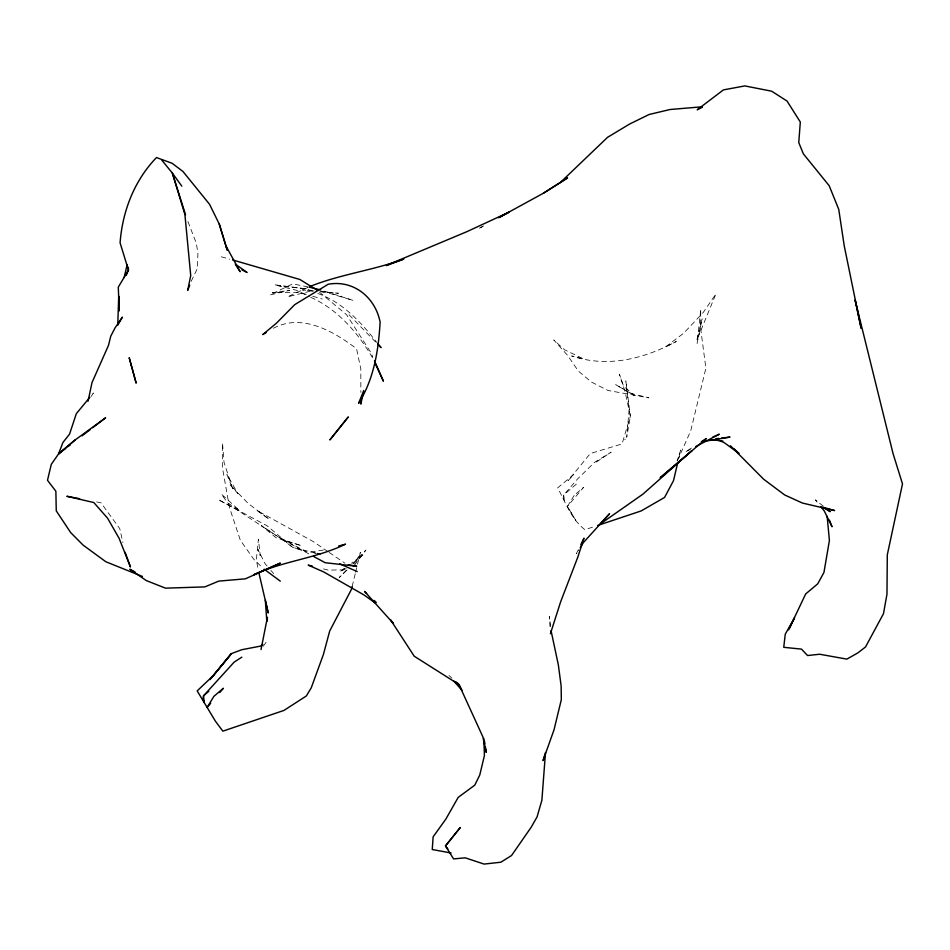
<?xml version="1.0" encoding="UTF-8"?>
<svg xmlns="http://www.w3.org/2000/svg" width="950" height="950" viewBox="0 0 950 950"><rect width="100%" height="100%" fill="white"/><g stroke="black" fill="none" stroke-linecap="round" stroke-linejoin="round"><path stroke-width="0.71" stroke-dasharray="4.75 3.56" d="M678.716 458.434L680.663 450.11L677.101 460.809M352.141 586.494L355.241 573.681M355.585 572.256L360.406 552.318L354.944 564.003M191.188 281.354L197.446 268.292L197.921 253.329L196.317 243.188L186.865 218.856M677.374 460.857L690.757 430.742L705.874 368.173L700.459 327.085L700.815 309.118L697.098 343.318L702.109 318.879L696.742 340.421L715.944 293.871L703.202 312.538L683.668 333.236L665.154 347.178L676.329 341.478C643.863 358.922 607.572 368.077 571.627 355.953L583.858 359.064L564.538 349.79L553.743 339.922L567.399 355.134L578.36 371.082L591.446 382.066L608 390.474L648.957 397.812L631.038 393.454L615.742 384.714L634.398 395.497L623.568 386.151L619.388 374.146L624.91 391.02L630.384 416.195L626.715 437.273L629.114 409.367L625.824 380.855L630.384 416.195L622.06 443.923L590.271 453.542L568.064 480.676L573.764 474.537L557.674 487.837C565.476 502.372 571.449 519.389 584.915 529.708L594.759 526.419M578.277 549.836L576.365 553.731L578.692 550.038M91.105 396.518L93.385 393.003L91.592 395.176M624.768 439.707L625.195 439.078M263.328 646.226L266.404 641.784M354.338 565.298L365.916 550.062L352.545 563.837M346.37 570.202L339.174 577.624L347.391 569.703M353.566 563.766L362.817 554.859L351.441 563.267M576.317 484.156L563.778 494.926L563.124 498.085L564.454 501.79L563.778 494.926L577.339 479.18L594.462 462.412L611.159 452.164L594.225 463.434M344.613 568.326L340.064 571.686L346.156 568.551M691.41 448.091L685.211 452.046L690.46 449.303M273.422 328.237C301.957 313.013 333.545 331.229 356.559 348.769L360.822 368.944L360.846 392.397M479.394 228.249L484.512 225.459L480.688 227.549M308.299 287.244L287.565 296.863L311.849 290.819M344.434 568.717L341.881 569.869L328.284 570.119L321.1 568.326M323.439 550.038L310.187 552.021L315.721 553.221M320.257 291.591L338.473 293.265L321.136 291.65M313.904 290.985L302.337 289.904L312.538 290.89M321.266 291.733L325.636 292.149L353.044 300.378L322.24 290.427M96.663 501.944L100.926 502.752L119.771 528.651L122.883 542.509M308.168 286.936L292.647 283.872L270.026 294.951L289.56 290.356L272.306 292.683L299.179 292.315L307.337 294.678M315.602 553.066L292.754 547.449L279.716 537.534L306.292 551.748L292.754 547.449L267.199 525.837L218.203 499.581L236.396 509.414L282.399 539.6L309.641 554.313M221.326 256.797L229.757 259.148M312.764 296.257L322.264 299.024M312.491 291.234L307.159 288.978L274.396 284.727L296.222 290.237L309.391 296.673M317.822 293.479C342.653 302.314 361.024 322.192 376.853 342.475M310.709 297.326C337.678 309.237 358.506 333.284 372.851 358.423M327.881 551.558L313.227 541.559L256.88 510.423L269.206 519.294L248.294 503.559L230.138 484.856L237.904 493.537L226.896 474.489L232.821 489.179L224.022 462.412L222.526 443.139L222.407 467.495L229.461 507.466L240.303 540.158L253.496 558.909L262.093 567.423M329.104 552.401L344.992 563.231M823.353 506.207L815.326 499.843L818.912 504.296M319.295 291.994L346.584 314.747L370.975 352.723L372.744 356.784M448.946 675.45L451.951 678.181M349.042 314.735L376.912 343.378M267.069 566.034L265.181 563.872L257.866 549.254L260.276 555.798L258.388 539.196L256.346 560.108L258.293 569.846M270.857 570.356L273.695 573.598M550.572 626.383L549.397 616.277L549.979 626.466M574.133 495.461L567.399 506.421L575.676 520.196L567.399 506.421L583.514 487.397L574.133 495.461M278.92 285.606L277.388 285.57L307.159 288.978L278.92 285.606M300.331 545.359L276.118 537.783L261.286 525.504L282.399 539.6L300.331 545.359M238.759 509.865L227.561 502.859L221.338 494.048L238.759 509.865M625.979 437.974L625.979 437.974"/><path stroke-width="1.43" d="M267.52 617.31L266.808 621.347L265.359 600.341L268.244 613.011L258.839 572.624M261.024 649.562L267.33 617.714M88.053 401.209L92.008 382.553L108.49 345.384L110.734 336.253L115.093 327.809L122.348 317.146L117.752 325.221L118.702 296.222L119.237 310.947L118.287 287.161L128.452 270.049L128.345 267.283M124.153 277.626L127.11 264.658M677.742 462.603L673.514 480.641L664.561 497.456L641.191 510.922L597.574 525.481M352.141 586.494L351.452 589.344L329.686 631.038L323.451 654.348L311.291 687.729L306.351 695.97L283.967 710.422L222.834 731.168L215.401 721.169L197.184 690.899L213.501 675.379L231.408 653.612L241.739 649.729L260.466 646.131L262.841 644.385M142.452 576.484L105.842 561.747L83.173 545.169L70.692 532.617L56.264 510.863L55.872 491.257L47.5 480.296L51.288 464.36L58.591 453.851L62.938 442.474L69.54 434.15L76.321 413.678L89.799 397.361M550.406 633.745L560.678 601.706L577.707 557.413L583.977 538.175L580.806 544.659M189.691 285.226L187.696 290.379L190.724 275.548L184.906 214.486L172.342 173.066L161.951 160.301M126.207 275.381L128.452 270.049L120.08 242.808C122.491 211.114 134.271 180.607 156.477 157.558L172.116 163.293L182.97 171.487L209.558 204.309L219.272 224.081L227.169 249.981L219.272 224.081M788.607 629.85L805.671 593.964L817.748 583.811L823.959 572.423L829.409 540.455L827.141 516.278M789.331 628.508L794.509 617.844L785.246 634.208L783.75 647.306L801.515 649.123L807.547 655.536L819.66 654.241L846.866 659.122L857.826 652.923L865.509 646.986L883.476 613.7L886.967 594.237L887.3 554.836L902.5 483.918L893.071 453.661L855.071 299.951L861.127 328.296L844.241 245.884L838.755 209.392L829.184 185.713L803.379 153.876L798.76 142.583L800.316 122.028L787.051 101.068L771.661 91.2L744.859 85.916L723.401 89.894L697.205 109.808L702.193 107.314M580.248 547.568L583.347 542.628L609.544 513.76L599.866 524.293L642.972 494.107L691.885 450.728L660.191 477.731L706.289 438.567L701.326 441.75M211.874 677.279L231.408 653.612L209.974 679.606M210.686 703.261L207.053 707.548L213.869 696.362L223.369 688.263L219.747 692.55M498.584 217.752L543.364 193.242L560.31 182.542L607.596 137.299L629.743 123.963L649.135 114.487L670.106 109.499L702.002 106.816M208.798 691.303L203.526 695.816L202.979 699.141L204.286 702.715L203.526 695.816L234.127 662.15L241.846 657.139M92.673 427.714L105.604 417.798L75.097 439.981L58.591 453.851L65.645 448.436M58.591 453.851L75.097 439.981M67.996 446.631L70.347 444.838M82.104 435.824L90.321 429.519M560.31 182.542L567.589 177.876L543.364 193.242M266.309 332.464L262.746 334.578L276.498 323.131L294.749 304.629L328.237 284.228C353.863 279.668 375.274 297.576 380.119 322.062C378.516 350.277 373.968 379.074 358.589 403.358L363.719 390.533L360.858 404.13L360.846 399.724M500.104 217.016L509.176 212.099L466.747 231.729L387.814 264.824M695.709 446.559L719.34 434.209L712.738 437.095M309.593 286.639C340.005 274.324 373.041 270.394 403.821 259.053L386.401 265.596M338.628 546.001L345.527 544.172C316.196 558.422 283.076 560.999 253.614 574.821L280.345 563.101L245.373 578.835L218.809 581.103L204.832 586.898L165.49 588.157L146.312 580.581L129.877 569.24L135.019 571.936M703.558 441.477L730.028 437.095L721.549 438.057M715.908 438.71L718.734 438.389M710.244 439.66L722.867 441.014M348.282 564.727L356.701 566.259L325.197 562.721L313.524 556.415M451.096 852.981L432.262 849.526L433.129 836.831L445.799 819.185L458.221 797.359L474.762 785.163L479.762 775.022L484.405 755.666L483.847 738.387M79.622 498.702L66.844 496.28L93.824 502.538L107.611 518.249L119.118 538.341L130.447 566.984L125.056 552.223M309.581 287.221L320.839 289.976M317.11 553.518L319.877 554.123M312.491 566.188L308.18 565.119L323.57 571.864L363.921 594.914L375.654 603.226M232.572 259.932L299.879 279.478L317.015 290.094M339.732 563.861L357.2 571.567M719.233 440.408L724.351 442.736L738.993 453.411L733.661 448.531M241.953 269.919L245.872 271.866M235.256 264.088L247.178 272.519M264.195 569.216L280.309 581.163M827.937 509.841L830.241 511.658L822.356 507.062L834.599 510.566L802.429 503.049L784.712 494.986L763.658 479.228L730.408 445.752M455.964 681.839L458.969 684.57L461.985 690.353L453.601 680.77M366.676 593.394L364.562 591.399L393.312 623.414M374.098 600.388L376.224 602.383M377.946 344.434L381.045 347.617L377.684 343.508M393.466 623.39L390.699 620.041L414.212 656.201L458.969 684.57L482.79 736.654L486.269 752.424L485.367 746.795M820.705 506.528L824.279 510.981L832.022 526.739L829.445 520.184M447.889 848.956L445.479 845.939L460.239 827.557L445.479 845.939L453.613 858.931L465.179 857.814L484.096 864.084L500.876 862.208L511.539 855.523L531.228 827.165L537.059 816.929L541.88 800.28L545.49 752.519L543.056 760.606L554.052 729.707L561.319 699.675L561.141 685.995L558.351 664.917L551.071 630.717M181.806 186.152L172.342 173.066L185.535 214.688M235.956 265.181L240.148 271.712L225.946 245.991M374.716 362.437L383.408 381.188L374.526 360.858M484.464 741.166L484.916 743.981M348.128 417.121L330.018 439.755L348.128 417.121M131.385 365.608L129.188 357.699L136.159 383.159L131.385 365.608"/></g></svg>
